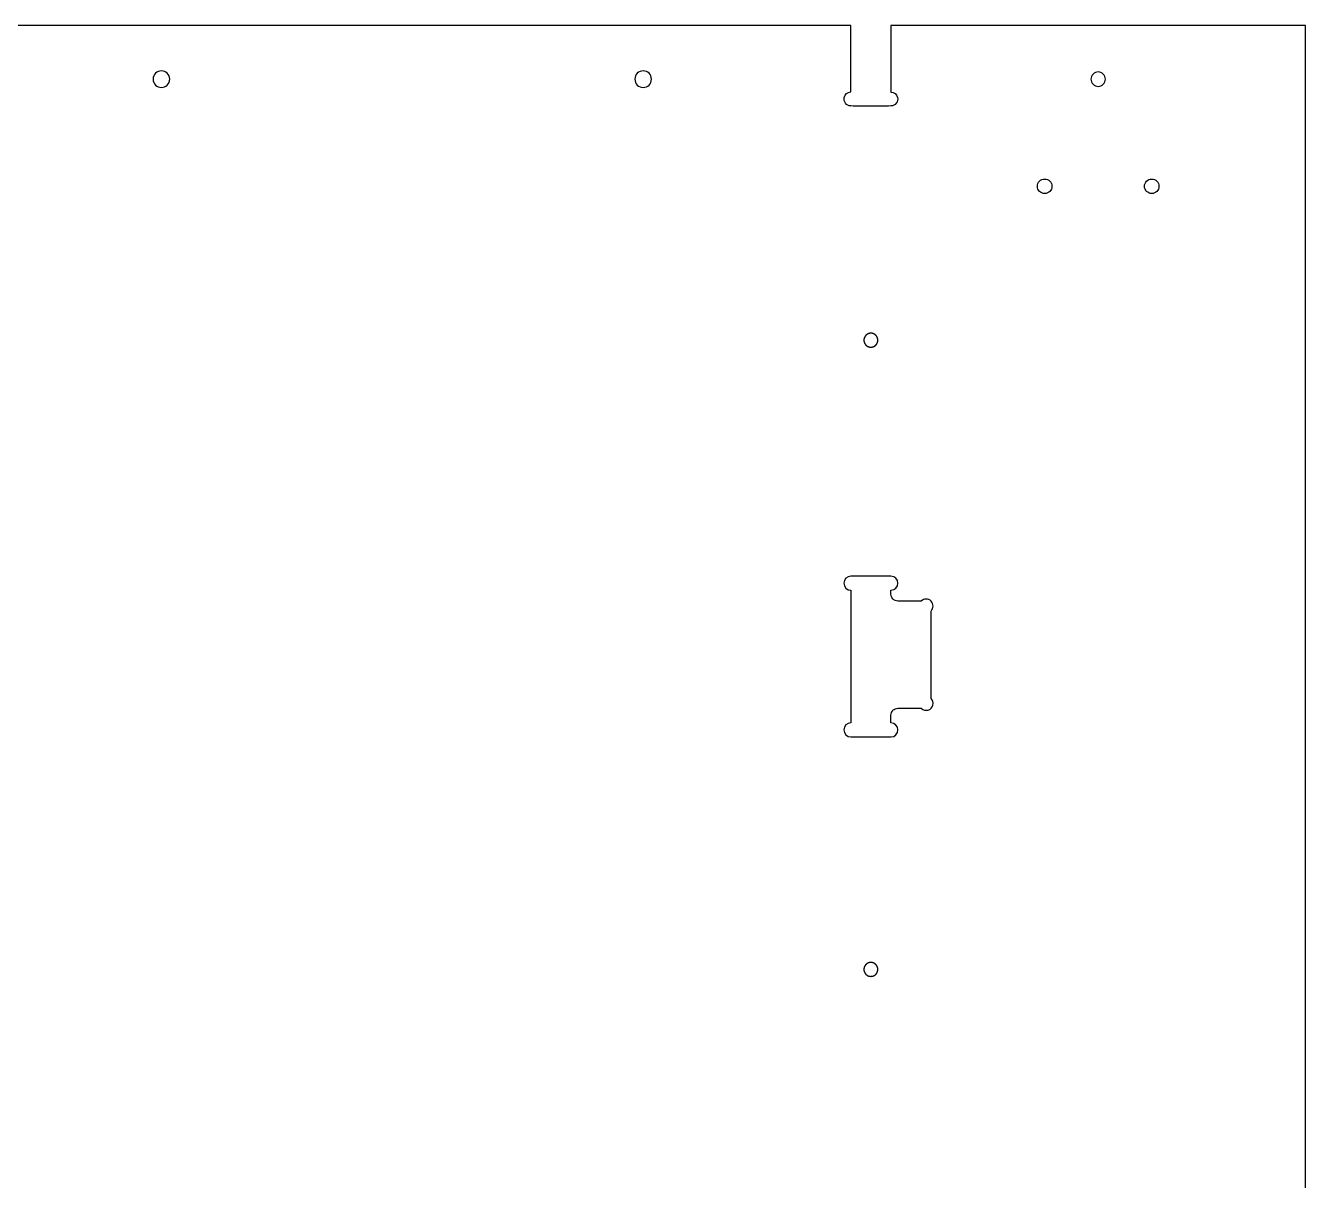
# Model space of a CAD drawing. Extents: x 1.2 to 94.3, y 0.6 to 47.4.
# Drawn here: x 70.37 to 94.28, y 25.82 to 47.39 of the extents above; entities that cross this region are included whole.
import ezdxf

# ---------------------------------------------------------------- set-up
doc = ezdxf.new("R2010")
doc.units = 0
doc.layers.add('SCREW_LOCATION_MARKERS', color=1, linetype='CONTINUOUS')
doc.layers.add('THRUCUT_ENDWALL', color=18, linetype='CONTINUOUS')

msp = doc.modelspace()

# ---------------------------------------------------------------- linework, layer by layer
at = {"layer": 'SCREW_LOCATION_MARKERS'}
for points in [[(86.162, 41.644), (86.16, 41.644), (86.159, 41.644), (86.157, 41.644), (86.156, 41.644), (86.154, 41.644), (86.153, 41.644), (86.151, 41.644), (86.15, 41.644), (86.148, 41.644), (86.147, 41.644), (86.145, 41.643), (86.144, 41.643), (86.142, 41.643), (86.141, 41.643), (86.139, 41.643), (86.138, 41.642), (86.136, 41.642), (86.135, 41.642), (86.133, 41.641), (86.132, 41.641), (86.13, 41.641), (86.129, 41.64), (86.127, 41.64), (86.126, 41.639), (86.124, 41.639), (86.123, 41.638), (86.121, 41.638), (86.12, 41.637), (86.118, 41.637), (86.117, 41.636), (86.115, 41.636), (86.114, 41.635), (86.112, 41.635), (86.111, 41.634), (86.109, 41.633), (86.108, 41.633), (86.106, 41.632), (86.106, 41.632), (86.105, 41.631), (86.104, 41.631), (86.103, 41.631), (86.103, 41.63), (86.102, 41.63), (86.101, 41.63), (86.1, 41.629), (86.1, 41.629), (86.099, 41.628), (86.098, 41.628), (86.097, 41.628), (86.097, 41.627), (86.096, 41.627), (86.095, 41.626), (86.095, 41.626), (86.094, 41.625), (86.093, 41.625), (86.093, 41.625), (86.092, 41.624), (86.091, 41.624), (86.09, 41.623), (86.09, 41.623), (86.089, 41.622), (86.088, 41.622), (86.088, 41.621), (86.087, 41.621), (86.086, 41.62), (86.086, 41.62), (86.085, 41.619), (86.084, 41.619), (86.084, 41.618), (86.083, 41.618), (86.082, 41.617), (86.082, 41.617), (86.081, 41.616), (86.08, 41.616), (86.08, 41.615), (86.079, 41.615), (86.078, 41.614), (86.078, 41.614), (86.077, 41.613), (86.076, 41.613), (86.076, 41.612), (86.075, 41.612), (86.075, 41.611), (86.074, 41.61), (86.073, 41.61), (86.073, 41.609), (86.072, 41.609), (86.071, 41.608), (86.071, 41.608), (86.07, 41.607), (86.07, 41.606), (86.069, 41.606), (86.068, 41.605), (86.068, 41.605), (86.067, 41.604), (86.067, 41.603), (86.066, 41.603), (86.066, 41.602), (86.065, 41.601), (86.064, 41.601), (86.064, 41.6), (86.063, 41.6), (86.063, 41.599), (86.062, 41.598), (86.062, 41.598), (86.061, 41.597), (86.061, 41.596), (86.06, 41.596), (86.06, 41.595), (86.059, 41.594), (86.059, 41.594), (86.058, 41.593), (86.058, 41.592), (86.057, 41.592), (86.057, 41.591), (86.056, 41.59), (86.056, 41.59), (86.055, 41.589), (86.055, 41.588), (86.054, 41.588), (86.054, 41.587), (86.053, 41.586), (86.053, 41.586), (86.052, 41.585), (86.052, 41.584), (86.051, 41.583), (86.051, 41.583), (86.051, 41.582), (86.05, 41.581), (86.05, 41.581), (86.049, 41.58), (86.049, 41.579), (86.048, 41.578), (86.048, 41.578), (86.048, 41.577), (86.047, 41.576), (86.047, 41.576), (86.046, 41.575), (86.046, 41.574), (86.046, 41.573), (86.045, 41.573), (86.045, 41.572), (86.045, 41.571), (86.044, 41.57), (86.044, 41.57), (86.043, 41.568), (86.043, 41.567), (86.042, 41.565), (86.041, 41.564), (86.041, 41.562), (86.04, 41.561), (86.04, 41.559), (86.039, 41.558), (86.038, 41.556), (86.038, 41.555), (86.037, 41.553), (86.037, 41.552), (86.037, 41.55), (86.036, 41.549), (86.036, 41.547), (86.035, 41.546), (86.035, 41.544), (86.035, 41.543), (86.034, 41.541), (86.034, 41.54), (86.034, 41.538), (86.033, 41.537), (86.033, 41.535), (86.033, 41.534), (86.033, 41.532), (86.033, 41.531), (86.032, 41.529), (86.032, 41.528), (86.032, 41.526), (86.032, 41.525), (86.032, 41.523), (86.032, 41.522), (86.032, 41.52), (86.032, 41.519), (86.032, 41.517), (86.032, 41.516), (86.032, 41.514), (86.032, 41.513), (86.032, 41.512), (86.032, 41.51), (86.032, 41.509), (86.032, 41.507), (86.032, 41.506), (86.032, 41.504), (86.032, 41.503), (86.032, 41.501), (86.032, 41.5), (86.033, 41.498), (86.033, 41.497), (86.033, 41.495), (86.033, 41.494), (86.033, 41.492), (86.034, 41.491), (86.034, 41.489), (86.034, 41.488), (86.035, 41.486), (86.035, 41.485), (86.035, 41.483), (86.036, 41.482), (86.036, 41.48), (86.037, 41.479), (86.037, 41.477), (86.037, 41.476), (86.038, 41.474), (86.038, 41.473), (86.039, 41.471), (86.04, 41.47), (86.04, 41.468), (86.041, 41.467), (86.041, 41.465), (86.042, 41.464), (86.043, 41.462), (86.043, 41.461), (86.044, 41.459), (86.044, 41.458), (86.045, 41.458), (86.045, 41.457), (86.045, 41.456), (86.046, 41.455), (86.046, 41.455), (86.046, 41.454), (86.047, 41.453), (86.047, 41.453), (86.048, 41.452), (86.048, 41.451), (86.048, 41.45), (86.049, 41.45), (86.049, 41.449), (86.05, 41.448), (86.05, 41.447), (86.051, 41.447), (86.051, 41.446), (86.051, 41.445), (86.052, 41.445), (86.052, 41.444), (86.053, 41.443), (86.053, 41.443), (86.054, 41.442), (86.054, 41.441), (86.055, 41.441), (86.055, 41.44), (86.056, 41.439), (86.056, 41.438), (86.057, 41.438), (86.057, 41.437), (86.058, 41.436), (86.058, 41.436), (86.059, 41.435), (86.059, 41.434), (86.06, 41.434), (86.06, 41.433), (86.061, 41.432), (86.061, 41.432), (86.062, 41.431), (86.062, 41.431), (86.063, 41.43), (86.063, 41.429), (86.064, 41.429), (86.064, 41.428), (86.065, 41.427), (86.066, 41.427), (86.066, 41.426), (86.067, 41.426), (86.067, 41.425), (86.068, 41.424), (86.068, 41.424), (86.069, 41.423), (86.07, 41.422), (86.07, 41.422), (86.071, 41.421), (86.071, 41.421), (86.072, 41.42), (86.073, 41.42), (86.073, 41.419), (86.074, 41.418), (86.075, 41.418), (86.075, 41.417), (86.076, 41.417), (86.076, 41.416), (86.077, 41.416), (86.078, 41.415), (86.078, 41.415), (86.079, 41.414), (86.08, 41.413), (86.08, 41.413), (86.081, 41.412), (86.082, 41.412), (86.082, 41.411), (86.083, 41.411), (86.084, 41.41), (86.084, 41.41), (86.085, 41.409), (86.086, 41.409), (86.086, 41.408), (86.087, 41.408), (86.088, 41.407), (86.088, 41.407), (86.089, 41.407), (86.09, 41.406), (86.09, 41.406), (86.091, 41.405), (86.092, 41.405), (86.093, 41.404), (86.093, 41.404), (86.094, 41.403), (86.095, 41.403), (86.095, 41.403), (86.096, 41.402), (86.097, 41.402), (86.097, 41.401), (86.098, 41.401), (86.099, 41.4), (86.1, 41.4), (86.1, 41.4), (86.101, 41.399), (86.102, 41.399), (86.103, 41.399), (86.103, 41.398), (86.104, 41.398), (86.105, 41.397), (86.106, 41.397), (86.106, 41.397), (86.108, 41.396), (86.109, 41.395), (86.111, 41.395), (86.112, 41.394), (86.114, 41.394), (86.115, 41.393), (86.117, 41.392), (86.118, 41.392), (86.12, 41.391), (86.121, 41.391), (86.123, 41.39), (86.124, 41.39), (86.126, 41.389), (86.127, 41.389), (86.129, 41.389), (86.13, 41.388), (86.132, 41.388), (86.133, 41.388), (86.135, 41.387), (86.136, 41.387), (86.138, 41.387), (86.139, 41.386), (86.141, 41.386), (86.142, 41.386), (86.144, 41.386), (86.145, 41.385), (86.147, 41.385), (86.148, 41.385), (86.15, 41.385), (86.151, 41.385), (86.153, 41.385), (86.154, 41.385), (86.156, 41.385), (86.157, 41.384), (86.159, 41.384), (86.16, 41.384), (86.162, 41.384), (86.163, 41.384), (86.164, 41.384), (86.166, 41.384), (86.167, 41.385), (86.169, 41.385), (86.17, 41.385), (86.172, 41.385), (86.173, 41.385), (86.175, 41.385), (86.176, 41.385), (86.178, 41.385), (86.179, 41.386), (86.181, 41.386), (86.182, 41.386), (86.184, 41.386), (86.185, 41.387), (86.187, 41.387), (86.188, 41.387), (86.19, 41.388), (86.191, 41.388), (86.193, 41.388), (86.194, 41.389), (86.196, 41.389), (86.197, 41.389), (86.199, 41.39), (86.2, 41.39), (86.202, 41.391), (86.203, 41.391), (86.205, 41.392), (86.206, 41.392), (86.208, 41.393), (86.209, 41.394), (86.211, 41.394), (86.212, 41.395), (86.214, 41.395), (86.215, 41.396), (86.217, 41.397), (86.218, 41.397), (86.218, 41.397), (86.219, 41.398), (86.22, 41.398), (86.221, 41.399), (86.221, 41.399), (86.222, 41.399), (86.223, 41.4), (86.223, 41.4), (86.224, 41.4), (86.225, 41.401), (86.226, 41.401), (86.226, 41.402), (86.227, 41.402), (86.228, 41.403), (86.228, 41.403), (86.229, 41.403), (86.23, 41.404), (86.231, 41.404), (86.231, 41.405), (86.232, 41.405), (86.233, 41.406), (86.233, 41.406), (86.234, 41.407), (86.235, 41.407), (86.235, 41.407), (86.236, 41.408), (86.237, 41.408), (86.238, 41.409), (86.238, 41.409), (86.239, 41.41), (86.24, 41.41), (86.24, 41.411), (86.241, 41.411), (86.242, 41.412), (86.242, 41.412), (86.243, 41.413), (86.243, 41.413), (86.244, 41.414), (86.245, 41.415), (86.245, 41.415), (86.246, 41.416), (86.247, 41.416), (86.247, 41.417), (86.248, 41.417), (86.249, 41.418), (86.249, 41.418), (86.25, 41.419), (86.25, 41.42), (86.251, 41.42), (86.252, 41.421), (86.252, 41.421), (86.253, 41.422), (86.253, 41.422), (86.254, 41.423), (86.255, 41.424), (86.255, 41.424), (86.256, 41.425), (86.256, 41.426), (86.257, 41.426), (86.258, 41.427), (86.258, 41.427), (86.259, 41.428), (86.259, 41.429), (86.26, 41.429), (86.26, 41.43), (86.261, 41.431), (86.261, 41.431), (86.262, 41.432), (86.262, 41.432), (86.263, 41.433), (86.264, 41.434), (86.264, 41.434), (86.265, 41.435), (86.265, 41.436), (86.266, 41.436), (86.266, 41.437), (86.267, 41.438), (86.267, 41.438), (86.268, 41.439), (86.268, 41.44), (86.269, 41.441), (86.269, 41.441), (86.269, 41.442), (86.27, 41.443), (86.27, 41.443), (86.271, 41.444), (86.271, 41.445), (86.272, 41.445), (86.272, 41.446), (86.273, 41.447), (86.273, 41.447), (86.273, 41.448), (86.274, 41.449), (86.274, 41.45), (86.275, 41.45), (86.275, 41.451), (86.275, 41.452), (86.276, 41.453), (86.276, 41.453), (86.277, 41.454), (86.277, 41.455), (86.277, 41.455), (86.278, 41.456), (86.278, 41.457), (86.278, 41.458), (86.279, 41.458), (86.279, 41.459), (86.28, 41.461), (86.281, 41.462), (86.281, 41.464), (86.282, 41.465), (86.282, 41.467), (86.283, 41.468), (86.284, 41.47), (86.284, 41.471), (86.285, 41.473), (86.285, 41.474), (86.286, 41.476), (86.286, 41.477), (86.287, 41.479), (86.287, 41.48), (86.287, 41.482), (86.288, 41.483), (86.288, 41.485), (86.288, 41.486), (86.289, 41.488), (86.289, 41.489), (86.289, 41.491), (86.29, 41.492), (86.29, 41.494), (86.29, 41.495), (86.29, 41.497), (86.291, 41.498), (86.291, 41.5), (86.291, 41.501), (86.291, 41.503), (86.291, 41.504), (86.291, 41.506), (86.291, 41.507), (86.291, 41.509), (86.291, 41.51), (86.292, 41.512), (86.292, 41.513), (86.292, 41.514), (86.292, 41.516), (86.292, 41.517), (86.291, 41.519), (86.291, 41.52), (86.291, 41.522), (86.291, 41.523), (86.291, 41.525), (86.291, 41.526), (86.291, 41.528), (86.291, 41.529), (86.291, 41.531), (86.29, 41.532), (86.29, 41.534), (86.29, 41.535), (86.29, 41.537), (86.289, 41.538), (86.289, 41.54), (86.289, 41.541), (86.288, 41.543), (86.288, 41.544), (86.288, 41.546), (86.287, 41.547), (86.287, 41.549), (86.287, 41.55), (86.286, 41.552), (86.286, 41.553), (86.285, 41.555), (86.285, 41.556), (86.284, 41.558), (86.284, 41.559), (86.283, 41.561), (86.282, 41.562), (86.282, 41.564), (86.281, 41.565), (86.281, 41.567), (86.28, 41.568), (86.279, 41.57), (86.279, 41.57), (86.278, 41.571), (86.278, 41.572), (86.278, 41.573), (86.277, 41.573), (86.277, 41.574), (86.277, 41.575), (86.276, 41.576), (86.276, 41.576), (86.275, 41.577), (86.275, 41.578), (86.275, 41.578), (86.274, 41.579), (86.274, 41.58), (86.273, 41.581), (86.273, 41.581), (86.273, 41.582), (86.272, 41.583), (86.272, 41.583), (86.271, 41.584), (86.271, 41.585), (86.27, 41.586), (86.27, 41.586), (86.269, 41.587), (86.269, 41.588), (86.269, 41.588), (86.268, 41.589), (86.268, 41.59), (86.267, 41.59), (86.267, 41.591), (86.266, 41.592), (86.266, 41.592), (86.265, 41.593), (86.265, 41.594), (86.264, 41.594), (86.264, 41.595), (86.263, 41.596), (86.262, 41.596), (86.262, 41.597), (86.261, 41.598), (86.261, 41.598), (86.26, 41.599), (86.26, 41.6), (86.259, 41.6), (86.259, 41.601), (86.258, 41.601), (86.258, 41.602), (86.257, 41.603), (86.256, 41.603), (86.256, 41.604), (86.255, 41.605), (86.255, 41.605), (86.254, 41.606), (86.253, 41.606), (86.253, 41.607), (86.252, 41.608), (86.252, 41.608), (86.251, 41.609), (86.25, 41.609), (86.25, 41.61), (86.249, 41.61), (86.249, 41.611), (86.248, 41.612), (86.247, 41.612), (86.247, 41.613), (86.246, 41.613), (86.245, 41.614), (86.245, 41.614), (86.244, 41.615), (86.243, 41.615), (86.243, 41.616), (86.242, 41.616), (86.242, 41.617), (86.241, 41.617), (86.24, 41.618), (86.24, 41.618), (86.239, 41.619), (86.238, 41.619), (86.238, 41.62), (86.237, 41.62), (86.236, 41.621), (86.235, 41.621), (86.235, 41.622), (86.234, 41.622), (86.233, 41.623), (86.233, 41.623), (86.232, 41.624), (86.231, 41.624), (86.231, 41.625), (86.23, 41.625), (86.229, 41.625), (86.228, 41.626), (86.228, 41.626), (86.227, 41.627), (86.226, 41.627), (86.226, 41.628), (86.225, 41.628), (86.224, 41.628), (86.223, 41.629), (86.223, 41.629), (86.222, 41.63), (86.221, 41.63), (86.221, 41.63), (86.22, 41.631), (86.219, 41.631), (86.218, 41.631), (86.218, 41.632), (86.217, 41.632), (86.215, 41.633), (86.214, 41.633), (86.212, 41.634), (86.211, 41.635), (86.209, 41.635), (86.208, 41.636), (86.206, 41.636), (86.205, 41.637), (86.203, 41.637), (86.202, 41.638), (86.2, 41.638), (86.199, 41.639), (86.197, 41.639), (86.196, 41.64), (86.194, 41.64), (86.193, 41.641), (86.191, 41.641), (86.19, 41.641), (86.188, 41.642), (86.187, 41.642), (86.185, 41.642), (86.184, 41.643), (86.182, 41.643), (86.181, 41.643), (86.179, 41.643), (86.178, 41.643), (86.176, 41.644), (86.175, 41.644), (86.173, 41.644), (86.172, 41.644), (86.17, 41.644), (86.169, 41.644), (86.167, 41.644), (86.166, 41.644), (86.164, 41.644), (86.163, 41.644)], [(86.161, 29.894), (86.16, 29.894), (86.158, 29.894), (86.157, 29.894), (86.155, 29.894), (86.154, 29.894), (86.153, 29.894), (86.151, 29.894), (86.15, 29.894), (86.148, 29.894), (86.147, 29.893), (86.145, 29.893), (86.144, 29.893), (86.142, 29.893), (86.141, 29.893), (86.139, 29.892), (86.138, 29.892), (86.136, 29.892), (86.135, 29.891), (86.133, 29.891), (86.132, 29.891), (86.13, 29.89), (86.128, 29.89), (86.127, 29.89), (86.125, 29.889), (86.124, 29.889), (86.122, 29.888), (86.121, 29.888), (86.119, 29.887), (86.118, 29.887), (86.116, 29.886), (86.115, 29.886), (86.113, 29.885), (86.112, 29.884), (86.11, 29.884), (86.109, 29.883), (86.107, 29.883), (86.106, 29.882), (86.105, 29.882), (86.104, 29.881), (86.104, 29.881), (86.103, 29.88), (86.102, 29.88), (86.102, 29.88), (86.101, 29.879), (86.1, 29.879), (86.099, 29.879), (86.099, 29.878), (86.098, 29.878), (86.097, 29.877), (86.096, 29.877), (86.096, 29.877), (86.095, 29.876), (86.094, 29.876), (86.094, 29.875), (86.093, 29.875), (86.092, 29.874), (86.091, 29.874), (86.091, 29.873), (86.09, 29.873), (86.089, 29.873), (86.089, 29.872), (86.088, 29.872), (86.087, 29.871), (86.087, 29.871), (86.086, 29.87), (86.085, 29.87), (86.085, 29.869), (86.084, 29.869), (86.083, 29.868), (86.083, 29.868), (86.082, 29.867), (86.081, 29.867), (86.081, 29.866), (86.08, 29.866), (86.079, 29.865), (86.079, 29.865), (86.078, 29.864), (86.077, 29.864), (86.077, 29.863), (86.076, 29.862), (86.075, 29.862), (86.075, 29.861), (86.074, 29.861), (86.074, 29.86), (86.073, 29.86), (86.072, 29.859), (86.072, 29.859), (86.071, 29.858), (86.071, 29.857), (86.07, 29.857), (86.069, 29.856), (86.069, 29.856), (86.068, 29.855), (86.068, 29.854), (86.067, 29.854), (86.066, 29.853), (86.066, 29.853), (86.065, 29.852), (86.065, 29.851), (86.064, 29.851), (86.064, 29.85), (86.063, 29.849), (86.062, 29.849), (86.062, 29.848), (86.061, 29.847), (86.061, 29.847), (86.06, 29.846), (86.06, 29.846), (86.059, 29.845), (86.059, 29.844), (86.058, 29.844), (86.058, 29.843), (86.057, 29.842), (86.057, 29.842), (86.056, 29.841), (86.056, 29.84), (86.055, 29.84), (86.055, 29.839), (86.054, 29.838), (86.054, 29.837), (86.053, 29.837), (86.053, 29.836), (86.052, 29.835), (86.052, 29.835), (86.052, 29.834), (86.051, 29.833), (86.051, 29.833), (86.05, 29.832), (86.05, 29.831), (86.049, 29.83), (86.049, 29.83), (86.049, 29.829), (86.048, 29.828), (86.048, 29.828), (86.047, 29.827), (86.047, 29.826), (86.047, 29.825), (86.046, 29.825), (86.046, 29.824), (86.045, 29.823), (86.045, 29.822), (86.045, 29.822), (86.044, 29.821), (86.044, 29.82), (86.044, 29.82), (86.043, 29.818), (86.042, 29.817), (86.042, 29.815), (86.041, 29.814), (86.04, 29.812), (86.04, 29.811), (86.039, 29.809), (86.039, 29.808), (86.038, 29.806), (86.038, 29.805), (86.037, 29.803), (86.037, 29.802), (86.036, 29.8), (86.036, 29.798), (86.035, 29.797), (86.035, 29.795), (86.035, 29.794), (86.034, 29.792), (86.034, 29.791), (86.034, 29.789), (86.033, 29.788), (86.033, 29.786), (86.033, 29.785), (86.033, 29.783), (86.032, 29.782), (86.032, 29.78), (86.032, 29.779), (86.032, 29.777), (86.032, 29.776), (86.032, 29.774), (86.032, 29.773), (86.031, 29.771), (86.031, 29.77), (86.031, 29.769), (86.031, 29.767), (86.031, 29.766), (86.031, 29.764), (86.031, 29.763), (86.031, 29.761), (86.031, 29.76), (86.031, 29.758), (86.031, 29.757), (86.032, 29.756), (86.032, 29.754), (86.032, 29.753), (86.032, 29.751), (86.032, 29.75), (86.032, 29.748), (86.032, 29.747), (86.033, 29.745), (86.033, 29.744), (86.033, 29.742), (86.033, 29.741), (86.034, 29.739), (86.034, 29.738), (86.034, 29.736), (86.035, 29.735), (86.035, 29.733), (86.035, 29.731), (86.036, 29.73), (86.036, 29.728), (86.037, 29.727), (86.037, 29.725), (86.038, 29.724), (86.038, 29.722), (86.039, 29.721), (86.039, 29.719), (86.04, 29.718), (86.04, 29.716), (86.041, 29.715), (86.042, 29.713), (86.042, 29.712), (86.043, 29.71), (86.044, 29.709), (86.044, 29.708), (86.044, 29.707), (86.045, 29.707), (86.045, 29.706), (86.045, 29.705), (86.046, 29.705), (86.046, 29.704), (86.047, 29.703), (86.047, 29.702), (86.047, 29.702), (86.048, 29.701), (86.048, 29.7), (86.049, 29.699), (86.049, 29.699), (86.049, 29.698), (86.05, 29.697), (86.05, 29.697), (86.051, 29.696), (86.051, 29.695), (86.052, 29.694), (86.052, 29.694), (86.052, 29.693), (86.053, 29.692), (86.053, 29.692), (86.054, 29.691), (86.054, 29.69), (86.055, 29.69), (86.055, 29.689), (86.056, 29.688), (86.056, 29.688), (86.057, 29.687), (86.057, 29.686), (86.058, 29.686), (86.058, 29.685), (86.059, 29.684), (86.059, 29.684), (86.06, 29.683), (86.06, 29.682), (86.061, 29.682), (86.061, 29.681), (86.062, 29.68), (86.062, 29.68), (86.063, 29.679), (86.064, 29.678), (86.064, 29.678), (86.065, 29.677), (86.065, 29.677), (86.066, 29.676), (86.066, 29.675), (86.067, 29.675), (86.068, 29.674), (86.068, 29.674), (86.069, 29.673), (86.069, 29.672), (86.07, 29.672), (86.071, 29.671), (86.071, 29.671), (86.072, 29.67), (86.072, 29.669), (86.073, 29.669), (86.074, 29.668), (86.074, 29.668), (86.075, 29.667), (86.075, 29.667), (86.076, 29.666), (86.077, 29.665), (86.077, 29.665), (86.078, 29.664), (86.079, 29.664), (86.079, 29.663), (86.08, 29.663), (86.081, 29.662), (86.081, 29.662), (86.082, 29.661), (86.083, 29.661), (86.083, 29.66), (86.084, 29.66), (86.085, 29.659), (86.085, 29.659), (86.086, 29.658), (86.087, 29.658), (86.087, 29.657), (86.088, 29.657), (86.089, 29.656), (86.089, 29.656), (86.09, 29.655), (86.091, 29.655), (86.091, 29.655), (86.092, 29.654), (86.093, 29.654), (86.094, 29.653), (86.094, 29.653), (86.095, 29.652), (86.096, 29.652), (86.096, 29.652), (86.097, 29.651), (86.098, 29.651), (86.099, 29.65), (86.099, 29.65), (86.1, 29.65), (86.101, 29.649), (86.102, 29.649), (86.102, 29.648), (86.103, 29.648), (86.104, 29.648), (86.104, 29.647), (86.105, 29.647), (86.106, 29.647), (86.107, 29.646), (86.109, 29.645), (86.11, 29.645), (86.112, 29.644), (86.113, 29.643), (86.115, 29.643), (86.116, 29.642), (86.118, 29.642), (86.119, 29.641), (86.121, 29.641), (86.122, 29.64), (86.124, 29.64), (86.125, 29.639), (86.127, 29.639), (86.128, 29.638), (86.13, 29.638), (86.132, 29.638), (86.133, 29.637), (86.135, 29.637), (86.136, 29.637), (86.138, 29.636), (86.139, 29.636), (86.141, 29.636), (86.142, 29.636), (86.144, 29.635), (86.145, 29.635), (86.147, 29.635), (86.148, 29.635), (86.15, 29.635), (86.151, 29.635), (86.153, 29.635), (86.154, 29.634), (86.155, 29.634), (86.157, 29.634), (86.158, 29.634), (86.16, 29.634), (86.161, 29.634), (86.163, 29.634), (86.164, 29.634), (86.166, 29.634), (86.167, 29.634), (86.168, 29.634), (86.17, 29.635), (86.171, 29.635), (86.173, 29.635), (86.174, 29.635), (86.176, 29.635), (86.177, 29.635), (86.179, 29.635), (86.18, 29.636), (86.182, 29.636), (86.183, 29.636), (86.185, 29.636), (86.186, 29.637), (86.188, 29.637), (86.189, 29.637), (86.191, 29.638), (86.192, 29.638), (86.194, 29.638), (86.195, 29.639), (86.197, 29.639), (86.199, 29.64), (86.2, 29.64), (86.202, 29.641), (86.203, 29.641), (86.205, 29.642), (86.206, 29.642), (86.208, 29.643), (86.209, 29.643), (86.211, 29.644), (86.212, 29.645), (86.214, 29.645), (86.215, 29.646), (86.217, 29.647), (86.217, 29.647), (86.218, 29.647), (86.219, 29.648), (86.219, 29.648), (86.22, 29.648), (86.221, 29.649), (86.222, 29.649), (86.222, 29.65), (86.223, 29.65), (86.224, 29.65), (86.225, 29.651), (86.225, 29.651), (86.226, 29.652), (86.227, 29.652), (86.227, 29.652), (86.228, 29.653), (86.229, 29.653), (86.23, 29.654), (86.23, 29.654), (86.231, 29.655), (86.232, 29.655), (86.232, 29.655), (86.233, 29.656), (86.234, 29.656), (86.234, 29.657), (86.235, 29.657), (86.236, 29.658), (86.237, 29.658), (86.237, 29.659), (86.238, 29.659), (86.239, 29.66), (86.239, 29.66), (86.24, 29.661), (86.241, 29.661), (86.241, 29.662), (86.242, 29.662), (86.243, 29.663), (86.243, 29.663), (86.244, 29.664), (86.244, 29.664), (86.245, 29.665), (86.246, 29.665), (86.246, 29.666), (86.247, 29.667), (86.248, 29.667), (86.248, 29.668), (86.249, 29.668), (86.25, 29.669), (86.25, 29.669), (86.251, 29.67), (86.251, 29.671), (86.252, 29.671), (86.253, 29.672), (86.253, 29.672), (86.254, 29.673), (86.254, 29.674), (86.255, 29.674), (86.256, 29.675), (86.256, 29.675), (86.257, 29.676), (86.257, 29.677), (86.258, 29.677), (86.258, 29.678), (86.259, 29.678), (86.259, 29.679), (86.26, 29.68), (86.261, 29.68), (86.261, 29.681), (86.262, 29.682), (86.262, 29.682), (86.263, 29.683), (86.263, 29.684), (86.264, 29.684), (86.264, 29.685), (86.265, 29.686), (86.265, 29.686), (86.266, 29.687), (86.266, 29.688), (86.267, 29.688), (86.267, 29.689), (86.268, 29.69), (86.268, 29.69), (86.269, 29.691), (86.269, 29.692), (86.27, 29.692), (86.27, 29.693), (86.27, 29.694), (86.271, 29.694), (86.271, 29.695), (86.272, 29.696), (86.272, 29.697), (86.273, 29.697), (86.273, 29.698), (86.274, 29.699), (86.274, 29.699), (86.274, 29.7), (86.275, 29.701), (86.275, 29.702), (86.276, 29.702), (86.276, 29.703), (86.276, 29.704), (86.277, 29.705), (86.277, 29.705), (86.277, 29.706), (86.278, 29.707), (86.278, 29.707), (86.279, 29.708), (86.279, 29.709), (86.28, 29.71), (86.28, 29.712), (86.281, 29.713), (86.281, 29.715), (86.282, 29.716), (86.283, 29.718), (86.283, 29.719), (86.284, 29.721), (86.284, 29.722), (86.285, 29.724), (86.285, 29.725), (86.286, 29.727), (86.286, 29.728), (86.287, 29.73), (86.287, 29.731), (86.287, 29.733), (86.288, 29.735), (86.288, 29.736), (86.288, 29.738), (86.289, 29.739), (86.289, 29.741), (86.289, 29.742), (86.29, 29.744), (86.29, 29.745), (86.29, 29.747), (86.29, 29.748), (86.29, 29.75), (86.291, 29.751), (86.291, 29.753), (86.291, 29.754), (86.291, 29.756), (86.291, 29.757), (86.291, 29.758), (86.291, 29.76), (86.291, 29.761), (86.291, 29.763), (86.291, 29.764), (86.291, 29.766), (86.291, 29.767), (86.291, 29.769), (86.291, 29.77), (86.291, 29.771), (86.291, 29.773), (86.291, 29.774), (86.291, 29.776), (86.291, 29.777), (86.29, 29.779), (86.29, 29.78), (86.29, 29.782), (86.29, 29.783), (86.29, 29.785), (86.289, 29.786), (86.289, 29.788), (86.289, 29.789), (86.288, 29.791), (86.288, 29.792), (86.288, 29.794), (86.287, 29.795), (86.287, 29.797), (86.287, 29.798), (86.286, 29.8), (86.286, 29.802), (86.285, 29.803), (86.285, 29.805), (86.284, 29.806), (86.284, 29.808), (86.283, 29.809), (86.283, 29.811), (86.282, 29.812), (86.281, 29.814), (86.281, 29.815), (86.28, 29.817), (86.28, 29.818), (86.279, 29.82), (86.279, 29.82), (86.278, 29.821), (86.278, 29.822), (86.277, 29.822), (86.277, 29.823), (86.277, 29.824), (86.276, 29.825), (86.276, 29.825), (86.276, 29.826), (86.275, 29.827), (86.275, 29.828), (86.274, 29.828), (86.274, 29.829), (86.274, 29.83), (86.273, 29.83), (86.273, 29.831), (86.272, 29.832), (86.272, 29.833), (86.271, 29.833), (86.271, 29.834), (86.27, 29.835), (86.27, 29.835), (86.27, 29.836), (86.269, 29.837), (86.269, 29.837), (86.268, 29.838), (86.268, 29.839), (86.267, 29.84), (86.267, 29.84), (86.266, 29.841), (86.266, 29.842), (86.265, 29.842), (86.265, 29.843), (86.264, 29.844), (86.264, 29.844), (86.263, 29.845), (86.263, 29.846), (86.262, 29.846), (86.262, 29.847), (86.261, 29.847), (86.261, 29.848), (86.26, 29.849), (86.259, 29.849), (86.259, 29.85), (86.258, 29.851), (86.258, 29.851), (86.257, 29.852), (86.257, 29.853), (86.256, 29.853), (86.256, 29.854), (86.255, 29.854), (86.254, 29.855), (86.254, 29.856), (86.253, 29.856), (86.253, 29.857), (86.252, 29.857), (86.251, 29.858), (86.251, 29.859), (86.25, 29.859), (86.25, 29.86), (86.249, 29.86), (86.248, 29.861), (86.248, 29.861), (86.247, 29.862), (86.246, 29.862), (86.246, 29.863), (86.245, 29.864), (86.244, 29.864), (86.244, 29.865), (86.243, 29.865), (86.243, 29.866), (86.242, 29.866), (86.241, 29.867), (86.241, 29.867), (86.24, 29.868), (86.239, 29.868), (86.239, 29.869), (86.238, 29.869), (86.237, 29.87), (86.237, 29.87), (86.236, 29.871), (86.235, 29.871), (86.234, 29.872), (86.234, 29.872), (86.233, 29.873), (86.232, 29.873), (86.232, 29.873), (86.231, 29.874), (86.23, 29.874), (86.23, 29.875), (86.229, 29.875), (86.228, 29.876), (86.227, 29.876), (86.227, 29.877), (86.226, 29.877), (86.225, 29.877), (86.225, 29.878), (86.224, 29.878), (86.223, 29.879), (86.222, 29.879), (86.222, 29.879), (86.221, 29.88), (86.22, 29.88), (86.219, 29.88), (86.219, 29.881), (86.218, 29.881), (86.217, 29.882), (86.217, 29.882), (86.215, 29.883), (86.214, 29.883), (86.212, 29.884), (86.211, 29.884), (86.209, 29.885), (86.208, 29.886), (86.206, 29.886), (86.205, 29.887), (86.203, 29.887), (86.202, 29.888), (86.2, 29.888), (86.199, 29.889), (86.197, 29.889), (86.195, 29.89), (86.194, 29.89), (86.192, 29.89), (86.191, 29.891), (86.189, 29.891), (86.188, 29.891), (86.186, 29.892), (86.185, 29.892), (86.183, 29.892), (86.182, 29.893), (86.18, 29.893), (86.179, 29.893), (86.177, 29.893), (86.176, 29.893), (86.174, 29.894), (86.173, 29.894), (86.171, 29.894), (86.17, 29.894), (86.168, 29.894), (86.167, 29.894), (86.166, 29.894), (86.164, 29.894), (86.163, 29.894)]]:
    msp.add_lwpolyline(points, close=True, dxfattribs=at)
at = {"layer": 'THRUCUT_ENDWALL'}
msp.add_lwpolyline([(94.279, 22.168), (94.279, 47.389), (86.537, 47.389), (86.537, 46.149, -0.333204), (86.659, 46.048, -0.475732), (86.537, 45.889, -0.006573), (86.162, 45.884, -0.006572), (85.786, 45.889, -0.475732), (85.664, 46.048, -0.333204), (85.786, 46.15), (85.786, 47.389, 0), (46.257, 47.389, 0), (6.728, 47.389, 0.003936)], format="xyb", dxfattribs=at)
for points in [[(72.753, 46.389, 0.414214), (72.908, 46.234, 0.414214), (73.063, 46.389, 0.414214), (72.908, 46.544, 0.414214)], [(81.753, 46.389, 0.414214), (81.908, 46.234, 0.414214), (82.063, 46.389, 0.414214), (81.908, 46.544, 0.414214)], [(90.273, 46.389, 0.414214), (90.408, 46.254, 0.414214), (90.543, 46.389, 0.414214), (90.408, 46.524, 0.414214)], [(89.273, 44.389, -0.414214), (89.408, 44.524, -0.414214), (89.543, 44.389, -0.414214), (89.408, 44.254, -0.414214)], [(91.273, 44.389, -0.414214), (91.408, 44.524, -0.414214), (91.543, 44.389, -0.414214), (91.408, 44.254, -0.414214)], [(87.286, 34.825), (87.286, 36.457, 1), (87.103, 36.641), (86.666, 36.641, -0.414211), (86.536, 36.771), (86.537, 36.846, 1), (86.537, 37.106), (85.786, 37.106, 1), (85.786, 36.845), (85.786, 34.367, 1), (85.786, 34.106), (86.537, 34.106, 1), (86.537, 34.366), (86.536, 34.511, -0.414214), (86.666, 34.641), (87.103, 34.641, 1)]]:
    msp.add_lwpolyline(points, format="xyb", close=True, dxfattribs=at)

doc.saveas('drawing.dxf')
